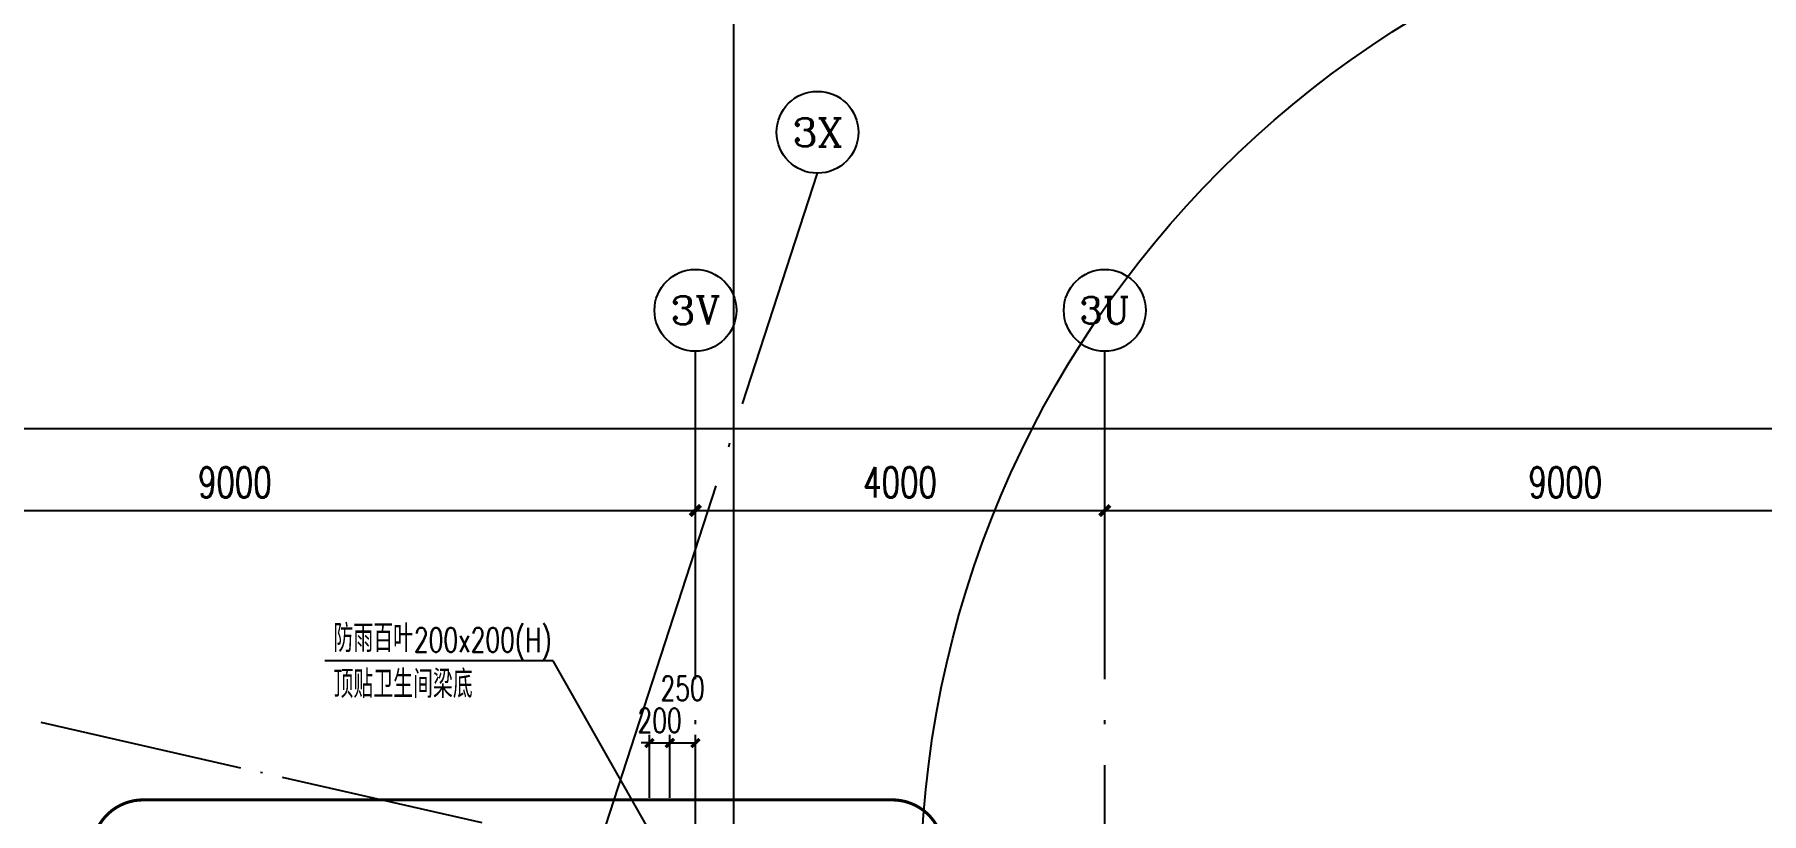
# Model space of a CAD drawing. Extents: x -1313754 to 847533, y 489853 to 941203.
# Drawn here: x -301312 to -284437, y 621707 to 629320 of the extents above; entities that cross this region are included whole.
import ezdxf
from ezdxf.enums import TextEntityAlignment as Align

# ---------------------------------------------------------------- set-up
doc = ezdxf.new("R2010")
doc.units = 0
doc.header["$LTSCALE"] = 1000
doc.header["$MEASUREMENT"] = 0
doc.linetypes.add('DASH', pattern=[0.35, 0.25, -0.1])
doc.linetypes.add('DOTE', pattern=[2.42, 2, -0.2, 0.02, -0.2])
doc.layers.get('Defpoints').update_dxf_attribs({"color": 210})
for name, color, linetype in [('A-AXIS-D', 1, 'Continuous'), ('A-AXIS-DOTE', 14, 'DOTE'), ('A-AXIS-DP', 126, 'Continuous'), ('A-AXIS-SYMB', 3, 'Continuous'), ('A-LIN-V', 9, 'Continuous'), ('AS-WALL', 40, 'Continuous'), ('DIM_ELEV', 3, 'Continuous'), ('PUB_TEXT', 7, 'Continuous'), ('SB_ZF消火栓', 10, 'Continuous'), ('SB_ZF消火栓M', 10, 'Continuous')]:
    doc.layers.add(name, color=color, linetype=linetype)
doc.styles.add('_TCH_AXIS', font='COMPLEX', dxfattribs={"bigfont": 'GBCBIG'})
doc.styles.add('_TCH_DIM', font='SIMPLEX', dxfattribs={"bigfont": 'GBCBIG'})
doc.styles.add('_TCH_DIM_T3', font='SIMPLEX', dxfattribs={"width": 0.705882, "bigfont": 'GBCBIG'})
doc.dimstyles.new('_TCH_ARCH&&100', dxfattribs={"dimtxt": 297.5, "dimasz": 100, "dimexe": 100, "dimexo": 100, "dimgap": 126.25, "dimtad": 1, "dimdec": 0, "dimzin": 0, "dimdsep": 46, "dimtxsty": '_TCH_DIM_T3', "dimblk": 'ARCHTICK', "dimcen": 0.09, "dimclrt": 7, "dimazin": 2, "dimtfac": 1, "dimtdec": 0, "dimtix": 1, "dimtmove": 2, "dimatfit": 3, "dimfxl": 0, "dimtolj": 1, "dimtzin": 0, "dimarcsym": 0})
doc.dimstyles.new('_TCH_ARCH&&80', dxfattribs={"dimtxt": 238, "dimasz": 80, "dimexe": 80, "dimexo": 80, "dimgap": 101, "dimtad": 1, "dimdec": 0, "dimzin": 0, "dimdsep": 46, "dimtxsty": '_TCH_DIM_T3', "dimblk": 'ARCHTICK', "dimcen": 0.09, "dimclrt": 7, "dimazin": 2, "dimtfac": 1, "dimtdec": 0, "dimtix": 1, "dimtmove": 2, "dimatfit": 3, "dimfxl": 0, "dimtolj": 1, "dimtzin": 0, "dimarcsym": 0})

# ---------------------------------------------------------------- blocks, each defined once
blk = doc.blocks.new('_ArchTick')
at = {"color": 0, "linetype": 'ByBlock', "const_width": 0.4}
blk.add_lwpolyline([(-0.5, -0.5), (0.5, 0.5)], dxfattribs=at)
blk = doc.blocks.new('*D1227')
at = {"layer": 'A-AXIS-D', "color": 0, "lineweight": -2}
for p, q in [((-73024, -165400), (-73846, -165400)), ((-73746, -165400), (-73746, -183400)), ((-73024, -183400), (-73846, -183400))]:
    blk.add_line(p, q, dxfattribs=at)
at = {"layer": 'Defpoints', "color": 0}
for p in [(-72924, -165400), (-73746, -183400), (-72924, -183400)]:
    blk.add_point(p, dxfattribs=at)
at = {"layer": 'A-AXIS-D', "color": 0, "lineweight": -2, "xscale": 100, "yscale": 100, "zscale": 100}
for p, rotation in [((-73746, -165400), 90), ((-73746, -183400), 270)]:
    blk.add_blockref('_ArchTick', p, dxfattribs=dict(at, rotation=rotation))
at = {"layer": 'A-AXIS-D', "color": 7, "insert": (-73471, -174400), "char_height": 297.5, "attachment_point": 5, "rotation": 270, "style": '_TCH_DIM_T3'}
blk.add_mtext('\\A1;18000', dxfattribs=at)
blk = doc.blocks.new('*D1412')
at = {"layer": 'A-AXIS-D', "color": 0, "lineweight": -2}
for p, q in [((-83118, -180910), (-83118, -180052)), ((-83118, -180152), (-74118, -180152)), ((-74118, -180910), (-74118, -180052))]:
    blk.add_line(p, q, dxfattribs=at)
at = {"layer": 'Defpoints', "color": 0}
for p in [(-74118, -180152), (-83118, -181010), (-74118, -181010)]:
    blk.add_point(p, dxfattribs=at)
at = {"layer": 'A-AXIS-D', "color": 0, "lineweight": -2, "xscale": 100, "yscale": 100, "zscale": 100, "rotation": 180}
blk.add_blockref('_ArchTick', (-83118, -180152), dxfattribs=at)
at = {"layer": 'A-AXIS-D', "color": 0, "lineweight": -2, "xscale": 100, "yscale": 100, "zscale": 100}
blk.add_blockref('_ArchTick', (-74118, -180152), dxfattribs=at)
at = {"layer": 'A-AXIS-D', "color": 7, "insert": (-78618, -179877), "char_height": 297.5, "attachment_point": 5, "style": '_TCH_DIM_T3'}
blk.add_mtext('\\A1;9000', dxfattribs=at)
blk = doc.blocks.new('*D1413')
at = {"layer": 'A-AXIS-D', "color": 0, "lineweight": -2}
for p, q in [((-74118, -180910), (-74118, -180052)), ((-74118, -180152), (-70118, -180152)), ((-70118, -180910), (-70118, -180052))]:
    blk.add_line(p, q, dxfattribs=at)
at = {"layer": 'Defpoints', "color": 0}
for p in [(-70118, -180152), (-74118, -181010), (-70118, -181010)]:
    blk.add_point(p, dxfattribs=at)
at = {"layer": 'A-AXIS-D', "color": 0, "lineweight": -2, "xscale": 100, "yscale": 100, "zscale": 100, "rotation": 180}
blk.add_blockref('_ArchTick', (-74118, -180152), dxfattribs=at)
at = {"layer": 'A-AXIS-D', "color": 0, "lineweight": -2, "xscale": 100, "yscale": 100, "zscale": 100}
blk.add_blockref('_ArchTick', (-70118, -180152), dxfattribs=at)
at = {"layer": 'A-AXIS-D', "color": 7, "insert": (-72118, -179877), "char_height": 297.5, "attachment_point": 5, "style": '_TCH_DIM_T3'}
blk.add_mtext('\\A1;4000', dxfattribs=at)
blk = doc.blocks.new('*D1414')
at = {"layer": 'A-AXIS-D', "color": 0, "lineweight": -2}
for p, q in [((-70118, -180910), (-70118, -180052)), ((-70118, -180152), (-61118, -180152)), ((-61118, -180910), (-61118, -180052))]:
    blk.add_line(p, q, dxfattribs=at)
at = {"layer": 'Defpoints', "color": 0}
for p in [(-61118, -180152), (-70118, -181010), (-61118, -181010)]:
    blk.add_point(p, dxfattribs=at)
at = {"layer": 'A-AXIS-D', "color": 0, "lineweight": -2, "xscale": 100, "yscale": 100, "zscale": 100, "rotation": 180}
blk.add_blockref('_ArchTick', (-70118, -180152), dxfattribs=at)
at = {"layer": 'A-AXIS-D', "color": 0, "lineweight": -2, "xscale": 100, "yscale": 100, "zscale": 100}
blk.add_blockref('_ArchTick', (-61118, -180152), dxfattribs=at)
at = {"layer": 'A-AXIS-D', "color": 7, "insert": (-65618, -179877), "char_height": 297.5, "attachment_point": 5, "style": '_TCH_DIM_T3'}
blk.add_mtext('\\A1;9000', dxfattribs=at)
blk = doc.blocks.new('*D1433')
at = {"layer": 'A-AXIS-D', "color": 0, "lineweight": -2}
for p, q in [((-93018, -180810), (-93018, -179252)), ((-93018, -179352), (92682, -179352)), ((92682, -180810), (92682, -179252))]:
    blk.add_line(p, q, dxfattribs=at)
at = {"layer": 'Defpoints', "color": 0}
for p in [(92682, -179352), (-93018, -180910), (92682, -180910)]:
    blk.add_point(p, dxfattribs=at)
at = {"layer": 'A-AXIS-D', "color": 0, "lineweight": -2, "xscale": 100, "yscale": 100, "zscale": 100, "rotation": 180}
blk.add_blockref('_ArchTick', (-93018, -179352), dxfattribs=at)
at = {"layer": 'A-AXIS-D', "color": 0, "lineweight": -2, "xscale": 100, "yscale": 100, "zscale": 100}
blk.add_blockref('_ArchTick', (92682, -179352), dxfattribs=at)
at = {"layer": 'A-AXIS-D', "color": 7, "insert": (-168, -179077), "char_height": 297.5, "attachment_point": 5, "style": '_TCH_DIM_T3'}
blk.add_mtext('\\A1;185700', dxfattribs=at)
blk = doc.blocks.new('3132')
at = {"layer": 'DIM_ELEV', "linetype": 'DASH', "const_width": 30}
blk.add_lwpolyline([(-300250, 621840), (-292930, 621840, -0.414214), (-292430, 621340), (-292430, 609770, -0.414214), (-292930, 609270), (-300250, 609270, -0.414214), (-300750, 609770), (-300750, 621340, -0.414214)], format="xyb", close=True, dxfattribs=at)
blk = doc.blocks.new('A$C5D961328')
at = {"layer": 'A-LIN-V', "ltscale": 500}
blk.add_circle((350, 40), 10001, dxfattribs=at)
blk = doc.blocks.new('we42342343234')
at = {"layer": 'SB_ZF消火栓M', "rotation": 180}
blk.add_blockref('A$C5D961328', (-282304, 620960), dxfattribs=at)
blk = doc.blocks.new('234243242332')
at = {"layer": 'SB_ZF消火栓'}
blk.add_blockref('we42342343234', (0, 0), dxfattribs=at)
blk = doc.blocks.new('*D283')
at = {"layer": 'A-AXIS-DP', "color": 0, "lineweight": -2}
for p, q in [((-295304, 622396), (-295384, 622396)), ((-295304, 621860), (-295304, 622476)), ((-295304, 622396), (-295104, 622396)), ((-295104, 621860), (-295104, 622476)), ((-295104, 622396), (-295024, 622396))]:
    blk.add_line(p, q, dxfattribs=at)
at = {"layer": 'Defpoints', "color": 0}
for p in [(-295104, 622396), (-295304, 621780), (-295104, 621780)]:
    blk.add_point(p, dxfattribs=at)
at = {"layer": 'A-AXIS-DP', "color": 0, "lineweight": -2, "xscale": 80, "yscale": 80, "zscale": 80}
blk.add_blockref('_ArchTick', (-295304, 622396), dxfattribs=at)
at = {"layer": 'A-AXIS-DP', "color": 0, "lineweight": -2, "xscale": 80, "yscale": 80, "zscale": 80, "rotation": 180}
blk.add_blockref('_ArchTick', (-295104, 622396), dxfattribs=at)
at = {"layer": 'A-AXIS-DP', "color": 7, "insert": (-295204, 622616), "char_height": 238, "attachment_point": 5, "style": '_TCH_DIM_T3'}
blk.add_mtext('\\A1;200', dxfattribs=at)
blk = doc.blocks.new('*D284')
at = {"layer": 'A-AXIS-DP', "color": 0, "lineweight": -2}
for p, q in [((-295104, 621860), (-295104, 622476)), ((-295104, 622396), (-294854, 622396)), ((-294854, 621860), (-294854, 622476))]:
    blk.add_line(p, q, dxfattribs=at)
at = {"layer": 'Defpoints', "color": 0}
for p in [(-294854, 622396), (-295104, 621780), (-294854, 621780)]:
    blk.add_point(p, dxfattribs=at)
at = {"layer": 'A-AXIS-DP', "color": 0, "lineweight": -2, "xscale": 80, "yscale": 80, "zscale": 80, "rotation": 180}
blk.add_blockref('_ArchTick', (-295104, 622396), dxfattribs=at)
at = {"layer": 'A-AXIS-DP', "color": 0, "lineweight": -2, "xscale": 80, "yscale": 80, "zscale": 80}
blk.add_blockref('_ArchTick', (-294854, 622396), dxfattribs=at)
at = {"layer": 'A-AXIS-DP', "color": 7, "insert": (-294979, 622930), "char_height": 238, "attachment_point": 5, "style": '_TCH_DIM_T3'}
blk.add_mtext('\\A1;250', dxfattribs=at)
blk = doc.blocks.new('dote')
at = {"layer": 'A-AXIS-D'}
for centre in [(-72924.8, -176455.6), (-74117.8, -178196), (-70117.8, -178196)]:
    blk.add_circle(centre, 400, dxfattribs=at)
at = {"layer": 'A-AXIS-DOTE', "ltscale": 2}
for p, q in [((-74117.8, -264080), (-74117.8, -178596)), ((-70117.8, -264080), (-70117.8, -178600))]:
    blk.add_line(p, q, dxfattribs=at)
blk.add_lwpolyline([(-94568.7, -243562.8), (-72924.8, -176855.6)], dxfattribs=at)
at = {"layer": 'PUB_TEXT', "style": '_TCH_AXIS'}
for s, height, p, p2 in [('3X', 276.42, (-73168.3, -176593.8), (-72681.2, -176593.8)), ('3V', 276.42, (-74361.3, -178334.2), (-73874.3, -178334.2)), ('3U', 265.5, (-70364.3, -178328.8), (-69871.3, -178328.8))]:
    blk.add_text(s, height=height, dxfattribs=at).set_placement(p, p2, align=Align.FIT)
at = {"layer": 'A-AXIS-D'}
dim = blk.add_linear_dim(base=(-73746.2, -183400), p1=(-72924, -165400), p2=(-72924, -183400), angle=270, dimstyle='_TCH_ARCH&&100', override={"dimgap": 0}, dxfattribs=at)
dim.commit()
dim.dimension.update_dxf_attribs({"geometry": '*D1227', "text_midpoint": (-73471.2, -174400), "dimtype": 161, "text_rotation": 270})
for base, p1, p2, picture, middle in [((92682.2, -179352.2), (-93017.8, -180910.2), (92682.2, -180910.2), '*D1433', (-167.8, -179077.2)), ((-74117.8, -180152.2), (-83117.8, -181010.2), (-74117.8, -181010.2), '*D1412', (-78617.8, -179877.2)), ((-70117.8, -180152.2), (-74117.8, -181010.2), (-70117.8, -181010.2), '*D1413', (-72117.8, -179877.2)), ((-61117.8, -180152.2), (-70117.8, -181010.2), (-61117.8, -181010.2), '*D1414', (-65617.8, -179877.2))]:
    dim = blk.add_linear_dim(base=base, p1=p1, p2=p2, angle=0, dimstyle='_TCH_ARCH&&100', override={"dimgap": 0}, dxfattribs=at)
    dim.commit()
    dim.dimension.update_dxf_attribs({"geometry": picture, "text_midpoint": middle, "dimtype": 161})

msp = doc.modelspace()

# ---------------------------------------------------------------- linework, layer by layer
at = {"layer": 'A-AXIS-DOTE'}
msp.add_line((-308329.1, 624210.1), (-294754.2, 621120), dxfattribs=at)
at = {"layer": 'A-AXIS-SYMB'}
for p, q in [((-296245, 623200.1), (-298475, 623200.1)), ((-295209.2, 621370.1), (-296245, 623200.1))]:
    msp.add_line(p, q, dxfattribs=at)

# ---------------------------------------------------------------- block references
at = {"layer": 'A-AXIS-DP'}
msp.add_blockref('3132', (0, 0), dxfattribs=at)
at = {"layer": 'AS-WALL'}
msp.add_blockref('dote', (-220736.4, 804820), dxfattribs=at)
at = {"layer": 'SB_ZF消火栓', "linetype": 'Continuous'}
msp.add_blockref('234243242332', (0, 0), dxfattribs=at)

# ---------------------------------------------------------------- texts
at = {"layer": 'PUB_TEXT', "style": '_TCH_DIM'}
for s, p in [('防雨百叶', (-298391, 623284.1)), ('顶贴卫生间梁底', (-298391, 622836.1))]:
    msp.add_text(s, height=270.07, dxfattribs=at).set_placement(p)
at = {"layer": 'PUB_TEXT', "style": '_TCH_DIM', "width": 0.705882}
msp.add_text('200x200(H)', height=238, dxfattribs=at).set_placement((-297604.6, 623284.1))

# ---------------------------------------------------------------- dimensions: what is measured, and where the dimension line sits
at = {"layer": 'A-AXIS-DP'}
dim = msp.add_linear_dim(base=(-294854.2, 622396), p1=(-295104.2, 621780.1), p2=(-294854.2, 621780.1), angle=0, dimstyle='_TCH_ARCH&&80', dxfattribs=at)
dim.commit()
dim.dimension.update_dxf_attribs({"geometry": '*D284', "text_midpoint": (-294979.2, 622930), "dimtype": 129})
dim = msp.add_aligned_dim(p1=(-295304.2, 621780.1), p2=(-295104.2, 621780.1), distance=616, dimstyle='_TCH_ARCH&&80', dxfattribs=at)
dim.commit()
dim.dimension.update_dxf_attribs({"geometry": '*D283', "text_midpoint": (-295204.2, 622616)})

doc.saveas('drawing.dxf')
